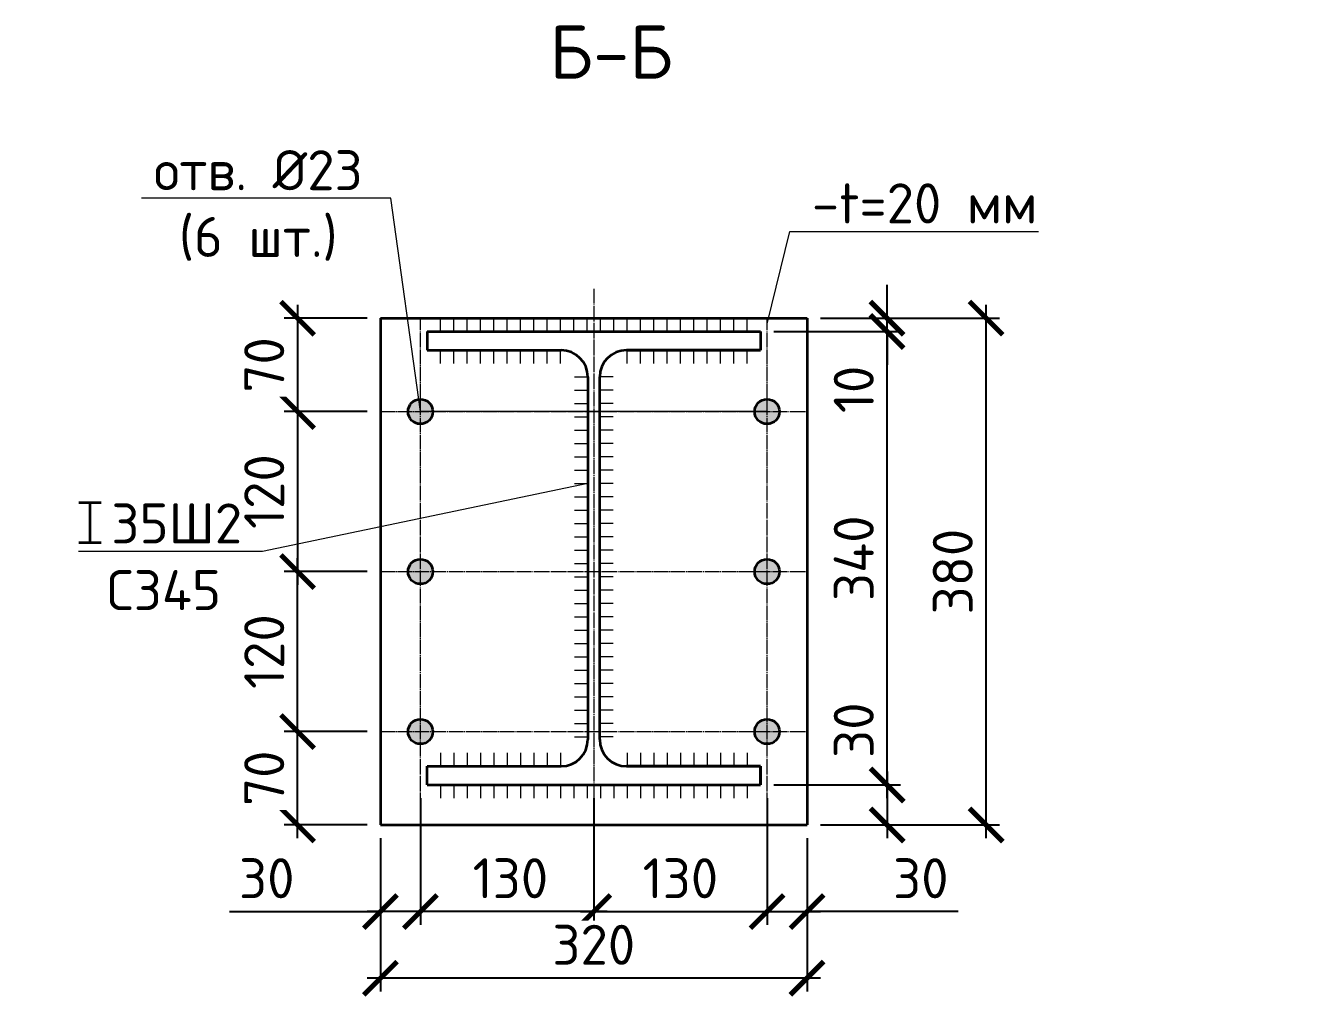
# Model space of a CAD drawing. Header units: millimetres. Extents: x -25910 to 49740, y -35080 to 0.
# Drawn here: x 29695 to 30650, y -19408 to -18680 of the extents above; entities that cross this region are included whole.
import ezdxf
from ezdxf import colors
from ezdxf.entities.mleader import LeaderData, LeaderLine
from ezdxf.math import Vec2, Vec3

# ---------------------------------------------------------------- set-up
doc = ezdxf.new("R2010")
doc.units = ezdxf.units.MM
doc.linetypes.add('JIS_08_11', pattern=[12.8, 11, -0.6, 0.6, -0.6])
for name, color, linetype, lineweight in [('НАДПИСИ', 11, 'Continuous', 13), ('ОСЕВАЯ', 50, 'JIS_08_11', 13), ('ОСНОВНАЯ', 213, 'Continuous', 35)]:
    doc.layers.add(name, color=color, linetype=linetype, lineweight=lineweight)
doc.styles.add('_ОСК', font='isocpeur.ttf', dxfattribs={"height": 3})
doc.styles.add('ОСК', font='isocpeur.ttf')
doc.dimstyles.new('_ОСК', dxfattribs={"dimscale": 25, "dimtxt": 3, "dimasz": 2.5, "dimexe": 1, "dimexo": 1, "dimgap": 1, "dimtad": 3, "dimdec": 0, "dimzin": 1, "dimdsep": 46, "dimtxsty": '_ОСК', "dimblk": 'ARCHTICK', "dimcen": 2, "dimdle": 1, "dimclrt": 256, "dimadec": 0, "dimazin": 0, "dimtfac": 1, "dimtdec": 0, "dimtmove": 1, "dimatfit": 3, "dimfxl": 1, "dimtvp": 2.25, "dimtfill": 1, "dimtolj": 1, "dimtzin": 1, "dimarcsym": 0})

# ---------------------------------------------------------------- blocks, each defined once
blk = doc.blocks.new('_None')
blk = doc.blocks.new('A$C6A7E4B16')
at = {"layer": 'ОСНОВНАЯ'}
for p, q in [((0, 30), (16.73, 30)), ((8.36, 30), (8.36, 0)), ((0, 0), (16.73, 0))]:
    blk.add_line(p, q, dxfattribs=at)
blk = doc.blocks.new('_ArchTick')
at = {"color": 0, "linetype": 'ByBlock', "const_width": 0.15}
blk.add_lwpolyline([(-0.5, -0.5), (0.5, 0.5)], dxfattribs=at)
blk = doc.blocks.new('*D419')
at = {"layer": 'Defpoints', "color": 0, "transparency": 16777216}
for p in [(30121.69, -19249.76), (29991.69, -19279.76), (29991.69, -19344.76)]:
    blk.add_point(p, dxfattribs=at)
at = {"layer": 'НАДПИСИ', "color": 0, "lineweight": -2, "transparency": 16777216}
for p, q in [((30121.69, -19259.76), (30121.69, -19354.76)), ((29991.69, -19289.76), (29991.69, -19354.76)), ((30131.69, -19344.76), (29981.69, -19344.76))]:
    blk.add_line(p, q, dxfattribs=at)
at = {"layer": 'НАДПИСИ', "color": 0, "lineweight": -2, "transparency": 16777216, "xscale": 25, "yscale": 25, "zscale": 25, "rotation": 180}
blk.add_blockref('_ArchTick', (29991.69, -19344.76), dxfattribs=at)
at = {"layer": 'НАДПИСИ', "color": 0, "lineweight": -2, "transparency": 16777216, "xscale": 25, "yscale": 25, "zscale": 25}
blk.add_blockref('_ArchTick', (30121.69, -19344.76), dxfattribs=at)
at = {"layer": 'НАДПИСИ', "transparency": 16777216, "insert": (30059.19, -19319.76), "char_height": 30, "attachment_point": 5, "style": '_ОСК', "bg_fill": 3, "box_fill_scale": 1.1, "bg_fill_color": 256, "bg_fill_true_color": 13158600, "bg_fill_transparency": 0}
blk.add_mtext('\\A1;130', dxfattribs=at)
blk = doc.blocks.new('*D420')
at = {"layer": 'Defpoints', "color": 0, "transparency": 16777216}
for p in [(30121.69, -19249.76), (30251.69, -19279.76), (30251.69, -19344.76)]:
    blk.add_point(p, dxfattribs=at)
at = {"layer": 'НАДПИСИ', "color": 0, "lineweight": -2, "transparency": 16777216}
for p, q in [((30121.69, -19259.76), (30121.69, -19354.76)), ((30251.69, -19289.76), (30251.69, -19354.76)), ((30111.69, -19344.76), (30261.69, -19344.76))]:
    blk.add_line(p, q, dxfattribs=at)
at = {"layer": 'НАДПИСИ', "color": 0, "lineweight": -2, "transparency": 16777216, "xscale": 25, "yscale": 25, "zscale": 25, "rotation": 180}
blk.add_blockref('_ArchTick', (30121.69, -19344.76), dxfattribs=at)
at = {"layer": 'НАДПИСИ', "color": 0, "lineweight": -2, "transparency": 16777216, "xscale": 25, "yscale": 25, "zscale": 25}
blk.add_blockref('_ArchTick', (30251.69, -19344.76), dxfattribs=at)
at = {"layer": 'НАДПИСИ', "transparency": 16777216, "insert": (30186.69, -19319.76), "char_height": 30, "attachment_point": 5, "style": '_ОСК', "bg_fill": 3, "box_fill_scale": 1.1, "bg_fill_color": 256, "bg_fill_true_color": 13158600, "bg_fill_transparency": 0}
blk.add_mtext('\\A1;130', dxfattribs=at)
blk = doc.blocks.new('*D395')
at = {"layer": 'Defpoints', "color": 0, "transparency": 16777216}
for p in [(30246.69, -19249.76), (30281.69, -19279.76), (30341.69, -19279.76)]:
    blk.add_point(p, dxfattribs=at)
at = {"layer": 'НАДПИСИ', "color": 0, "lineweight": -2, "transparency": 16777216}
for p, q in [((30341.69, -19239.76), (30341.69, -19289.76)), ((30256.69, -19249.76), (30351.69, -19249.76)), ((30291.69, -19279.76), (30351.69, -19279.76))]:
    blk.add_line(p, q, dxfattribs=at)
at = {"layer": 'НАДПИСИ', "color": 0, "lineweight": -2, "transparency": 16777216, "xscale": 25, "yscale": 25, "zscale": 25, "rotation": 270}
blk.add_blockref('_ArchTick', (30341.69, -19279.76), dxfattribs=at)
at = {"layer": 'НАДПИСИ', "transparency": 16777216, "insert": (30316.69, -19208.7), "char_height": 30, "attachment_point": 5, "rotation": 90, "style": '_ОСК', "bg_fill": 3, "box_fill_scale": 1.1, "bg_fill_color": 256, "bg_fill_true_color": 13158600, "bg_fill_transparency": 0}
blk.add_mtext('\\A1;30', dxfattribs=at)
at = {"layer": 'НАДПИСИ', "color": 0, "lineweight": -2, "transparency": 16777216, "xscale": 25, "yscale": 25, "zscale": 25, "rotation": 90}
blk.add_blockref('_ArchTick', (30341.69, -19249.76), dxfattribs=at)
blk = doc.blocks.new('*D396')
at = {"layer": 'Defpoints', "color": 0, "transparency": 16777216}
for p in [(30246.69, -18909.76), (30341.69, -18909.76), (30246.69, -19249.76)]:
    blk.add_point(p, dxfattribs=at)
at = {"layer": 'НАДПИСИ', "color": 0, "lineweight": -2, "transparency": 16777216}
for p, q in [((30341.69, -19259.76), (30341.69, -18899.76)), ((30256.69, -18909.76), (30351.69, -18909.76)), ((30256.69, -19249.76), (30351.69, -19249.76))]:
    blk.add_line(p, q, dxfattribs=at)
at = {"layer": 'НАДПИСИ', "color": 0, "lineweight": -2, "transparency": 16777216, "xscale": 25, "yscale": 25, "zscale": 25}
for p, rotation in [((30341.69, -18909.76), 90), ((30341.69, -19249.76), 270)]:
    blk.add_blockref('_ArchTick', p, dxfattribs=dict(at, rotation=rotation))
at = {"layer": 'НАДПИСИ', "transparency": 16777216, "insert": (30316.69, -19079.76), "char_height": 30, "attachment_point": 5, "rotation": 90, "style": '_ОСК', "bg_fill": 3, "box_fill_scale": 1.1, "bg_fill_color": 256, "bg_fill_true_color": 13158600, "bg_fill_transparency": 0}
blk.add_mtext('\\A1;340', dxfattribs=at)
blk = doc.blocks.new('*D397')
at = {"layer": 'Defpoints', "color": 0, "transparency": 16777216}
for p in [(30281.69, -18899.76), (30341.69, -18899.76), (30246.69, -18909.76)]:
    blk.add_point(p, dxfattribs=at)
at = {"layer": 'НАДПИСИ', "color": 0, "lineweight": -2, "transparency": 16777216}
for p, q in [((30341.69, -18899.76), (30341.69, -18874.76)), ((30291.69, -18899.76), (30351.69, -18899.76)), ((30341.69, -18909.76), (30341.69, -18899.76)), ((30256.69, -18909.76), (30351.69, -18909.76)), ((30341.69, -18909.76), (30341.69, -18934.76))]:
    blk.add_line(p, q, dxfattribs=at)
at = {"layer": 'НАДПИСИ', "color": 0, "lineweight": -2, "transparency": 16777216, "xscale": 25, "yscale": 25, "zscale": 25}
for p, rotation in [((30341.69, -18899.76), 270), ((30341.69, -18909.76), 90)]:
    blk.add_blockref('_ArchTick', p, dxfattribs=dict(at, rotation=rotation))
at = {"layer": 'НАДПИСИ', "transparency": 16777216, "insert": (30316.69, -18953.11), "char_height": 30, "attachment_point": 5, "rotation": 90, "style": '_ОСК', "bg_fill": 3, "box_fill_scale": 1.1, "bg_fill_color": 256, "bg_fill_true_color": 13158600, "bg_fill_transparency": 0}
blk.add_mtext('\\A1;10', dxfattribs=at)
blk = doc.blocks.new('*D398')
at = {"layer": 'Defpoints', "color": 0, "transparency": 16777216}
for p in [(29991.69, -19249.76), (29961.69, -19279.76), (29961.69, -19344.76)]:
    blk.add_point(p, dxfattribs=at)
at = {"layer": 'НАДПИСИ', "color": 0, "lineweight": -2, "transparency": 16777216}
for p, q in [((29991.69, -19259.76), (29991.69, -19354.76)), ((29961.69, -19289.76), (29961.69, -19354.76)), ((29848.41, -19344.76), (29961.69, -19344.76)), ((30001.69, -19344.76), (29951.69, -19344.76))]:
    blk.add_line(p, q, dxfattribs=at)
at = {"layer": 'НАДПИСИ', "color": 0, "lineweight": -2, "transparency": 16777216, "xscale": 25, "yscale": 25, "zscale": 25, "rotation": 180}
blk.add_blockref('_ArchTick', (29961.69, -19344.76), dxfattribs=at)
at = {"layer": 'НАДПИСИ', "color": 0, "lineweight": -2, "transparency": 16777216, "xscale": 25, "yscale": 25, "zscale": 25}
blk.add_blockref('_ArchTick', (29991.69, -19344.76), dxfattribs=at)
at = {"layer": 'НАДПИСИ', "transparency": 16777216, "insert": (29876.41, -19319.76), "char_height": 30, "attachment_point": 5, "style": '_ОСК', "bg_fill": 3, "box_fill_scale": 1.1, "bg_fill_color": 256, "bg_fill_true_color": 13158600, "bg_fill_transparency": 0}
blk.add_mtext('\\A1;30', dxfattribs=at)
blk = doc.blocks.new('*D399')
at = {"layer": 'Defpoints', "color": 0, "transparency": 16777216}
for p in [(30251.69, -19249.76), (30281.69, -19279.76), (30281.69, -19344.76)]:
    blk.add_point(p, dxfattribs=at)
at = {"layer": 'НАДПИСИ', "color": 0, "lineweight": -2, "transparency": 16777216}
for p, q in [((30251.69, -19259.76), (30251.69, -19354.76)), ((30281.69, -19289.76), (30281.69, -19354.76)), ((30241.69, -19344.76), (30291.69, -19344.76)), ((30394.98, -19344.76), (30281.69, -19344.76))]:
    blk.add_line(p, q, dxfattribs=at)
at = {"layer": 'НАДПИСИ', "color": 0, "lineweight": -2, "transparency": 16777216, "xscale": 25, "yscale": 25, "zscale": 25, "rotation": 180}
blk.add_blockref('_ArchTick', (30251.69, -19344.76), dxfattribs=at)
at = {"layer": 'НАДПИСИ', "color": 0, "lineweight": -2, "transparency": 16777216, "xscale": 25, "yscale": 25, "zscale": 25}
blk.add_blockref('_ArchTick', (30281.69, -19344.76), dxfattribs=at)
at = {"layer": 'НАДПИСИ', "transparency": 16777216, "insert": (30366.98, -19319.76), "char_height": 30, "attachment_point": 5, "style": '_ОСК', "bg_fill": 3, "box_fill_scale": 1.1, "bg_fill_color": 256, "bg_fill_true_color": 13158600, "bg_fill_transparency": 0}
blk.add_mtext('\\A1;30', dxfattribs=at)
blk = doc.blocks.new('*D400')
at = {"layer": 'Defpoints', "color": 0, "transparency": 16777216}
for p in [(29961.69, -19279.76), (30281.69, -19279.76), (29961.69, -19394.64)]:
    blk.add_point(p, dxfattribs=at)
at = {"layer": 'НАДПИСИ', "color": 0, "lineweight": -2, "transparency": 16777216}
for p, q in [((29961.69, -19289.76), (29961.69, -19404.64)), ((30281.69, -19289.76), (30281.69, -19404.64)), ((30291.69, -19394.64), (29951.69, -19394.64))]:
    blk.add_line(p, q, dxfattribs=at)
at = {"layer": 'НАДПИСИ', "color": 0, "lineweight": -2, "transparency": 16777216, "xscale": 25, "yscale": 25, "zscale": 25, "rotation": 180}
blk.add_blockref('_ArchTick', (29961.69, -19394.64), dxfattribs=at)
at = {"layer": 'НАДПИСИ', "color": 0, "lineweight": -2, "transparency": 16777216, "xscale": 25, "yscale": 25, "zscale": 25}
blk.add_blockref('_ArchTick', (30281.69, -19394.64), dxfattribs=at)
at = {"layer": 'НАДПИСИ', "transparency": 16777216, "insert": (30121.69, -19369.64), "char_height": 30, "attachment_point": 5, "style": '_ОСК', "bg_fill": 3, "box_fill_scale": 1.1, "bg_fill_color": 256, "bg_fill_true_color": 13158600, "bg_fill_transparency": 0}
blk.add_mtext('\\A1;320', dxfattribs=at)
blk = doc.blocks.new('*D344')
at = {"layer": 'Defpoints', "color": 0, "transparency": 16777216}
for p in [(30281.69, -18899.76), (30415.96, -18899.76), (30281.69, -19279.76)]:
    blk.add_point(p, dxfattribs=at)
at = {"layer": 'НАДПИСИ', "color": 0, "lineweight": -2, "transparency": 16777216}
for p, q in [((30415.96, -19289.76), (30415.96, -18889.76)), ((30291.69, -18899.76), (30425.96, -18899.76)), ((30291.69, -19279.76), (30425.96, -19279.76))]:
    blk.add_line(p, q, dxfattribs=at)
at = {"layer": 'НАДПИСИ', "color": 0, "lineweight": -2, "transparency": 16777216, "xscale": 25, "yscale": 25, "zscale": 25}
for p, rotation in [((30415.96, -18899.76), 90), ((30415.96, -19279.76), 270)]:
    blk.add_blockref('_ArchTick', p, dxfattribs=dict(at, rotation=rotation))
at = {"layer": 'НАДПИСИ', "transparency": 16777216, "insert": (30390.96, -19089.76), "char_height": 30, "attachment_point": 5, "rotation": 90, "style": '_ОСК', "bg_fill": 3, "box_fill_scale": 1.1, "bg_fill_color": 256, "bg_fill_true_color": 13158600, "bg_fill_transparency": 0}
blk.add_mtext('\\A1;380', dxfattribs=at)
blk = doc.blocks.new('*D345')
at = {"layer": 'Defpoints', "color": 0, "transparency": 16777216}
for p in [(29899.52, -19089.76), (29961.69, -19089.76), (29961.69, -19209.76)]:
    blk.add_point(p, dxfattribs=at)
at = {"layer": 'НАДПИСИ', "color": 0, "lineweight": -2, "transparency": 16777216}
for p, q in [((29899.52, -19219.76), (29899.52, -19079.76)), ((29951.69, -19089.76), (29889.52, -19089.76)), ((29951.69, -19209.76), (29889.52, -19209.76))]:
    blk.add_line(p, q, dxfattribs=at)
at = {"layer": 'НАДПИСИ', "color": 0, "lineweight": -2, "transparency": 16777216, "xscale": 25, "yscale": 25, "zscale": 25}
for p, rotation in [((29899.52, -19089.76), 90), ((29899.52, -19209.76), 270)]:
    blk.add_blockref('_ArchTick', p, dxfattribs=dict(at, rotation=rotation))
at = {"layer": 'НАДПИСИ', "transparency": 16777216, "insert": (29874.52, -19149.76), "char_height": 30, "attachment_point": 5, "rotation": 90, "style": '_ОСК', "bg_fill": 3, "box_fill_scale": 1.1, "bg_fill_color": 256, "bg_fill_true_color": 13158600, "bg_fill_transparency": 0}
blk.add_mtext('\\A1;120', dxfattribs=at)
blk = doc.blocks.new('*D346')
at = {"layer": 'Defpoints', "color": 0, "transparency": 16777216}
for p in [(29899.52, -19209.76), (29961.69, -19209.76), (29961.69, -19279.76)]:
    blk.add_point(p, dxfattribs=at)
at = {"layer": 'НАДПИСИ', "color": 0, "lineweight": -2, "transparency": 16777216}
for p, q in [((29899.52, -19289.76), (29899.52, -19199.76)), ((29951.69, -19209.76), (29889.52, -19209.76)), ((29951.69, -19279.76), (29889.52, -19279.76))]:
    blk.add_line(p, q, dxfattribs=at)
at = {"layer": 'НАДПИСИ', "color": 0, "lineweight": -2, "transparency": 16777216, "xscale": 25, "yscale": 25, "zscale": 25}
for p, rotation in [((29899.52, -19209.76), 90), ((29899.52, -19279.76), 270)]:
    blk.add_blockref('_ArchTick', p, dxfattribs=dict(at, rotation=rotation))
at = {"layer": 'НАДПИСИ', "transparency": 16777216, "insert": (29874.52, -19244.76), "char_height": 30, "attachment_point": 5, "rotation": 90, "style": '_ОСК', "bg_fill": 3, "box_fill_scale": 1.1, "bg_fill_color": 256, "bg_fill_true_color": 13158600, "bg_fill_transparency": 0}
blk.add_mtext('\\A1;70', dxfattribs=at)
blk = doc.blocks.new('*D318')
at = {"layer": 'Defpoints', "color": 0, "transparency": 16777216}
for p in [(29961.69, -18969.76), (29899.52, -19089.76), (29961.69, -19089.76)]:
    blk.add_point(p, dxfattribs=at)
at = {"layer": 'НАДПИСИ', "color": 0, "lineweight": -2, "transparency": 16777216}
for p, q in [((29899.52, -18959.76), (29899.52, -19099.76)), ((29951.69, -18969.76), (29889.52, -18969.76)), ((29951.69, -19089.76), (29889.52, -19089.76))]:
    blk.add_line(p, q, dxfattribs=at)
at = {"layer": 'НАДПИСИ', "color": 0, "lineweight": -2, "transparency": 16777216, "xscale": 25, "yscale": 25, "zscale": 25}
for p, rotation in [((29899.52, -18969.76), 90), ((29899.52, -19089.76), 270)]:
    blk.add_blockref('_ArchTick', p, dxfattribs=dict(at, rotation=rotation))
at = {"layer": 'НАДПИСИ', "transparency": 16777216, "insert": (29874.52, -19029.76), "char_height": 30, "attachment_point": 5, "rotation": 90, "style": '_ОСК', "bg_fill": 3, "box_fill_scale": 1.1, "bg_fill_color": 256, "bg_fill_true_color": 13158600, "bg_fill_transparency": 0}
blk.add_mtext('\\A1;120', dxfattribs=at)
blk = doc.blocks.new('*D319')
at = {"layer": 'Defpoints', "color": 0, "transparency": 16777216}
for p in [(29961.69, -18899.76), (29899.52, -18969.76), (29961.69, -18969.76)]:
    blk.add_point(p, dxfattribs=at)
at = {"layer": 'НАДПИСИ', "color": 0, "lineweight": -2, "transparency": 16777216}
for p, q in [((29899.52, -18889.76), (29899.52, -18979.76)), ((29951.69, -18899.76), (29889.52, -18899.76)), ((29951.69, -18969.76), (29889.52, -18969.76))]:
    blk.add_line(p, q, dxfattribs=at)
at = {"layer": 'НАДПИСИ', "color": 0, "lineweight": -2, "transparency": 16777216, "xscale": 25, "yscale": 25, "zscale": 25}
for p, rotation in [((29899.52, -18899.76), 90), ((29899.52, -18969.76), 270)]:
    blk.add_blockref('_ArchTick', p, dxfattribs=dict(at, rotation=rotation))
at = {"layer": 'НАДПИСИ', "transparency": 16777216, "insert": (29874.52, -18934.76), "char_height": 30, "attachment_point": 5, "rotation": 90, "style": '_ОСК', "bg_fill": 3, "box_fill_scale": 1.1, "bg_fill_color": 256, "bg_fill_true_color": 13158600, "bg_fill_transparency": 0}
blk.add_mtext('\\A1;70', dxfattribs=at)

msp = doc.modelspace()

# ---------------------------------------------------------------- hatches: boundary and pattern name
at = {"layer": 'ОСНОВНАЯ'}
h = msp.add_hatch(color=256, dxfattribs=at)
h.dxf.hatch_style = 1
h.paths.add_polyline_path([(29991.69, -18960.46), (29991.69, -18969.76), (30001, -18969.76, 0.414214)])
h.paths.add_polyline_path([(29991.69, -18960.46, 0.414214), (29982.39, -18969.76), (29991.69, -18969.76)])
h.paths.add_polyline_path([(29991.69, -18969.76), (29982.39, -18969.76, 0.414214), (29991.69, -18979.07)])
h.paths.add_polyline_path([(30001, -18969.76), (29991.69, -18969.76), (29991.69, -18979.07, 0.414214)])
h = msp.add_hatch(color=256, dxfattribs=at)
h.dxf.hatch_style = 1
h.paths.add_polyline_path([(29991.69, -18960.46), (29991.69, -18969.76), (30001, -18969.76, 0.414214)])
h.paths.add_polyline_path([(29991.69, -18960.46, 0.414214), (29982.39, -18969.76), (29991.69, -18969.76)])
h.paths.add_polyline_path([(29991.69, -18969.76), (29982.39, -18969.76, 0.414214), (29991.69, -18979.07)])
h.paths.add_polyline_path([(30001, -18969.76), (29991.69, -18969.76), (29991.69, -18979.07, 0.414214)])
h = msp.add_hatch(color=256, dxfattribs=at)
h.dxf.hatch_style = 1
h.paths.add_polyline_path([(29991.69, -19080.46), (29991.69, -19089.76), (30001, -19089.76, 0.414214)])
h.paths.add_polyline_path([(29991.69, -19080.46, 0.414214), (29982.39, -19089.76), (29991.69, -19089.76)])
h.paths.add_polyline_path([(29991.69, -19089.76), (29982.39, -19089.76, 0.414214), (29991.69, -19099.07)])
h.paths.add_polyline_path([(30001, -19089.76), (29991.69, -19089.76), (29991.69, -19099.07, 0.414214)])
h = msp.add_hatch(color=256, dxfattribs=at)
h.dxf.hatch_style = 1
h.paths.add_polyline_path([(29991.69, -19080.46), (29991.69, -19089.76), (30001, -19089.76, 0.414214)])
h.paths.add_polyline_path([(29991.69, -19080.46, 0.414214), (29982.39, -19089.76), (29991.69, -19089.76)])
h.paths.add_polyline_path([(29991.69, -19089.76), (29982.39, -19089.76, 0.414214), (29991.69, -19099.07)])
h.paths.add_polyline_path([(30001, -19089.76), (29991.69, -19089.76), (29991.69, -19099.07, 0.414214)])
h = msp.add_hatch(color=256, dxfattribs=at)
h.dxf.hatch_style = 1
h.paths.add_polyline_path([(29991.69, -19200.46), (29991.69, -19209.76), (30001, -19209.76, 0.414214)])
h.paths.add_polyline_path([(29991.69, -19200.46, 0.414214), (29982.39, -19209.76), (29991.69, -19209.76)])
h.paths.add_polyline_path([(29991.69, -19209.76), (29982.39, -19209.76, 0.414214), (29991.69, -19219.07)])
h.paths.add_polyline_path([(30001, -19209.76), (29991.69, -19209.76), (29991.69, -19219.07, 0.414214)])
h = msp.add_hatch(color=256, dxfattribs=at)
h.dxf.hatch_style = 1
h.paths.add_polyline_path([(29991.69, -19200.46), (29991.69, -19209.76), (30001, -19209.76, 0.414214)])
h.paths.add_polyline_path([(29991.69, -19200.46, 0.414214), (29982.39, -19209.76), (29991.69, -19209.76)])
h.paths.add_polyline_path([(29991.69, -19209.76), (29982.39, -19209.76, 0.414214), (29991.69, -19219.07)])
h.paths.add_polyline_path([(30001, -19209.76), (29991.69, -19209.76), (29991.69, -19219.07, 0.414214)])

# ---------------------------------------------------------------- linework, layer by layer
at = {"layer": 'НАДПИСИ'}
for p, q in [((30006.69, -18909.76), (30006.69, -18899.76)), ((30016.69, -18909.76), (30016.69, -18899.76)), ((30026.69, -18909.76), (30026.69, -18899.76)), ((30036.69, -18909.76), (30036.69, -18899.76)), ((30046.69, -18909.76), (30046.69, -18899.76)), ((30056.69, -18909.76), (30056.69, -18899.76)), ((30066.69, -18909.76), (30066.69, -18899.76)), ((30076.69, -18909.76), (30076.69, -18899.76)), ((30086.69, -18909.76), (30086.69, -18899.76)), ((30096.69, -18909.76), (30096.69, -18899.76)), ((30106.69, -18909.76), (30106.69, -18899.76)), ((30116.69, -18909.76), (30116.69, -18899.76)), ((30126.69, -18909.76), (30126.69, -18899.76)), ((30136.69, -18909.76), (30136.69, -18899.76)), ((30146.69, -18909.76), (30146.69, -18899.76)), ((30156.69, -18909.76), (30156.69, -18899.76)), ((30166.69, -18909.76), (30166.69, -18899.76)), ((30176.69, -18909.76), (30176.69, -18899.76)), ((30186.69, -18909.76), (30186.69, -18899.76)), ((30196.69, -18909.76), (30196.69, -18899.76)), ((30206.69, -18909.76), (30206.69, -18899.76)), ((30216.69, -18909.76), (30216.69, -18899.76)), ((30226.69, -18909.76), (30226.69, -18899.76)), ((30236.69, -18909.76), (30236.69, -18899.76)), ((30006.69, -18933.76), (30006.69, -18923.76)), ((30016.69, -18933.76), (30016.69, -18923.76)), ((30026.69, -18933.76), (30026.69, -18923.76)), ((30036.69, -18933.76), (30036.69, -18923.76)), ((30046.69, -18933.76), (30046.69, -18923.76)), ((30056.69, -18933.76), (30056.69, -18923.76)), ((30066.69, -18933.76), (30066.69, -18923.76)), ((30076.69, -18933.76), (30076.69, -18923.76)), ((30086.69, -18933.76), (30086.69, -18923.76)), ((30096.69, -18933.76), (30096.69, -18923.76)), ((30146.69, -18933.76), (30146.69, -18923.76)), ((30156.69, -18933.76), (30156.69, -18923.76)), ((30166.69, -18933.76), (30166.69, -18923.76)), ((30176.69, -18933.76), (30176.69, -18923.76)), ((30186.69, -18933.76), (30186.69, -18923.76)), ((30196.69, -18933.76), (30196.69, -18923.76)), ((30206.69, -18933.76), (30206.69, -18923.76)), ((30216.69, -18933.76), (30216.69, -18923.76)), ((30226.69, -18933.76), (30226.69, -18923.76)), ((30236.69, -18933.76), (30236.69, -18923.76)), ((30107.19, -18943.76), (30117.19, -18943.76)), ((30136.19, -18943.76), (30126.19, -18943.76)), ((30107.19, -18953.76), (30117.19, -18953.76)), ((30136.19, -18953.76), (30126.19, -18953.76)), ((30107.19, -18963.76), (30117.19, -18963.76)), ((30136.19, -18963.76), (30126.19, -18963.76)), ((30107.19, -18973.76), (30117.19, -18973.76)), ((30136.19, -18973.76), (30126.19, -18973.76)), ((30107.19, -18983.76), (30117.19, -18983.76)), ((30136.19, -18983.76), (30126.19, -18983.76)), ((30107.19, -18993.76), (30117.19, -18993.76)), ((30136.19, -18993.76), (30126.19, -18993.76)), ((30107.19, -19003.76), (30117.19, -19003.76)), ((30136.19, -19003.76), (30126.19, -19003.76)), ((30107.19, -19013.76), (30117.19, -19013.76)), ((30136.19, -19013.76), (30126.19, -19013.76)), ((30107.19, -19023.76), (30117.19, -19023.76)), ((30136.19, -19023.76), (30126.19, -19023.76)), ((30107.19, -19033.76), (30117.19, -19033.76)), ((30136.19, -19033.76), (30126.19, -19033.76)), ((30107.19, -19043.76), (30117.19, -19043.76)), ((30136.19, -19043.76), (30126.19, -19043.76)), ((30107.19, -19053.76), (30117.19, -19053.76)), ((30136.19, -19053.76), (30126.19, -19053.76)), ((30107.19, -19063.76), (30117.19, -19063.76)), ((30136.19, -19063.76), (30126.19, -19063.76)), ((30107.19, -19073.76), (30117.19, -19073.76)), ((30136.19, -19073.76), (30126.19, -19073.76)), ((30107.19, -19083.76), (30117.19, -19083.76)), ((30136.19, -19083.76), (30126.19, -19083.76)), ((30107.19, -19093.76), (30117.19, -19093.76)), ((30136.19, -19093.76), (30126.19, -19093.76)), ((30107.19, -19103.76), (30117.19, -19103.76)), ((30136.19, -19103.76), (30126.19, -19103.76)), ((30107.19, -19113.76), (30117.19, -19113.76)), ((30136.19, -19113.76), (30126.19, -19113.76)), ((30107.19, -19123.76), (30117.19, -19123.76)), ((30136.19, -19123.76), (30126.19, -19123.76)), ((30107.19, -19133.76), (30117.19, -19133.76)), ((30136.19, -19133.76), (30126.19, -19133.76)), ((30107.19, -19143.76), (30117.19, -19143.76)), ((30136.19, -19143.76), (30126.19, -19143.76)), ((30107.19, -19153.76), (30117.19, -19153.76)), ((30136.19, -19153.76), (30126.19, -19153.76)), ((30107.19, -19163.76), (30117.19, -19163.76)), ((30136.19, -19163.76), (30126.19, -19163.76)), ((30107.19, -19173.76), (30117.19, -19173.76)), ((30107.19, -19173.76), (30117.19, -19173.76)), ((30136.19, -19173.76), (30126.19, -19173.76)), ((30136.19, -19173.76), (30126.19, -19173.76)), ((30107.19, -19183.76), (30117.19, -19183.76)), ((30136.19, -19183.76), (30126.19, -19183.76)), ((30107.19, -19193.76), (30117.19, -19193.76)), ((30136.19, -19193.76), (30126.19, -19193.76)), ((30107.19, -19203.76), (30117.19, -19203.76)), ((30136.19, -19203.76), (30126.19, -19203.76)), ((30107.19, -19213.76), (30117.19, -19213.76)), ((30136.19, -19213.76), (30126.19, -19213.76)), ((30006.69, -19225.76), (30006.69, -19235.76)), ((30016.69, -19225.76), (30016.69, -19235.76)), ((30026.69, -19225.76), (30026.69, -19235.76)), ((30036.69, -19225.76), (30036.69, -19235.76)), ((30046.69, -19225.76), (30046.69, -19235.76)), ((30056.69, -19225.76), (30056.69, -19235.76)), ((30066.69, -19225.76), (30066.69, -19235.76)), ((30076.69, -19225.76), (30076.69, -19235.76)), ((30086.69, -19225.76), (30086.69, -19235.76)), ((30096.69, -19225.76), (30096.69, -19235.76)), ((30146.69, -19225.76), (30146.69, -19235.76)), ((30156.69, -19225.76), (30156.69, -19235.76)), ((30166.69, -19225.76), (30166.69, -19235.76)), ((30176.69, -19225.76), (30176.69, -19235.76)), ((30186.69, -19225.76), (30186.69, -19235.76)), ((30196.69, -19225.76), (30196.69, -19235.76)), ((30206.69, -19225.76), (30206.69, -19235.76)), ((30216.69, -19225.76), (30216.69, -19235.76)), ((30226.69, -19225.76), (30226.69, -19235.76)), ((30236.69, -19225.76), (30236.69, -19235.76))]:
    msp.add_line(p, q, dxfattribs=at)
at = {"layer": 'ОСЕВАЯ', "linetype": 'JIS_08_11'}
msp.add_line((30121.69, -18877.83), (30121.69, -19316.92), dxfattribs=at)
at = {"layer": 'ОСНОВНАЯ'}
for p, q in [((29961.69, -18899.76), (29961.69, -19279.76)), ((29961.69, -18899.76), (30281.69, -18899.76)), ((30281.69, -18899.76), (30281.69, -19279.76)), ((29996.69, -18909.76), (30246.69, -18909.76)), ((29996.69, -18909.76), (29996.69, -18923.76)), ((30036.69, -18909.76), (30206.69, -18909.76)), ((30246.69, -18909.76), (30246.69, -18923.76)), ((29996.69, -18923.76), (30097.19, -18923.76)), ((30146.19, -18923.76), (30246.69, -18923.76)), ((30246.69, -18923.76), (30146.19, -18923.76)), ((30117.19, -18943.76), (30117.19, -19215.76)), ((30126.19, -19215.76), (30126.19, -18943.76)), ((29996.69, -19249.76), (29996.69, -19235.76)), ((29996.69, -19235.76), (30097.19, -19235.76)), ((29996.69, -19235.76), (30097.19, -19235.76)), ((30146.19, -19235.76), (30246.69, -19235.76)), ((30246.69, -19235.76), (30146.19, -19235.76)), ((30146.19, -19235.76), (30246.69, -19235.76)), ((30246.69, -19235.76), (30146.19, -19235.76)), ((30246.69, -19235.76), (30246.69, -19249.76)), ((29996.69, -19249.76), (30246.69, -19249.76)), ((30041.69, -19249.76), (30201.69, -19249.76))]:
    msp.add_line(p, q, dxfattribs=at)
for centre in [(29991.69, -18969.76), (29991.69, -18969.76), (29991.69, -19089.76), (29991.69, -19089.76), (29991.69, -19209.76), (29991.69, -19209.76)]:
    msp.add_circle(centre, 9.31, dxfattribs=at)
for centre, start, end in [((30097.19, -18943.76), 0, 90), ((30146.19, -18943.76), 90, 180), ((30097.19, -19215.76), 270, 0), ((30097.19, -19215.76), 270, 0), ((30146.19, -19215.76), 180, 270), ((30146.19, -19215.76), 180, 270)]:
    msp.add_arc(centre, 20, start, end, dxfattribs=at)

# ---------------------------------------------------------------- block references
msp.add_blockref('A$C6A7E4B16', (29735.38, -19068.04))

# ---------------------------------------------------------------- texts
at = {"layer": 'НАДПИСИ', "insert": (30088.37, -18680.07), "char_height": 40, "width": 41.2245, "attachment_point": 1, "style": 'ОСК'}
msp.add_mtext('Б-Б', dxfattribs=at)

# ---------------------------------------------------------------- leaders
at = {"layer": 'НАДПИСИ'}
ml = msp.add_multileader_mtext('Standard', dxfattribs=at)
ml.set_content('-t=20 мм', color=256, style='ОСК')
ml.set_leader_properties(color=256, linetype='ByLayer', lineweight=-1)
ml.set_arrow_properties(name='NONE')
ml.build(insert=Vec2(0, 0))
ml.multileader.update_dxf_attribs({"has_dogleg": 0, "text_left_attachment_type": 6, "text_right_attachment_type": 6, "dogleg_length": 0, "arrow_head_size": 15, "scale": 10})
ctx = ml.context
ctx.base_point, ctx.scale, ctx.char_height, ctx.arrow_head_size, ctx.landing_gap_size, ctx.plane_origin = Vec3(30268.87, -18834.62), 10, 30, 15, 20, Vec3(30167.27, -19821)
ctx.left_attachment, ctx.right_attachment, ctx.text_align_type = 6, 6, 1
notes = []
notes.append((ctx, [(1, (1, 1, 0), (30268.87, -18834.62), (1, 0), 0, [(3, [(30251.67, -18904.03)], 0, [])])]))
ctx.mtext.insert, ctx.mtext.alignment, ctx.mtext.flow_direction = Vec3(30369.87, -18798.62), 2, 5
ml = msp.add_multileader_mtext('Standard', dxfattribs=at)
ml.set_content(' 35Ш2\\PС345', color=256, style='ОСК')
ml.set_leader_properties(color=256, linetype='ByLayer', lineweight=-1)
ml.set_arrow_properties(name='NONE')
ml.build(insert=Vec2(0, 0))
ml.multileader.update_dxf_attribs({"has_dogleg": 0, "text_left_attachment_type": 6, "text_right_attachment_type": 6, "dogleg_length": 0, "arrow_head_size": 15, "scale": 10})
ctx = ml.context
ctx.base_point, ctx.scale, ctx.char_height, ctx.arrow_head_size, ctx.landing_gap_size, ctx.plane_origin = Vec3(29725.35, -19074.66), 10, 30, 15, 20, Vec3(29733.73, -20016.92)
ctx.left_attachment, ctx.right_attachment, ctx.text_align_type = 6, 6, 1
notes.append((ctx, [(0, (1, 1, 0), (29873.35, -19074.66), (-1, 0), 0, [(3, [(30117.19, -19023.76)], 0, [])])]))
ctx.mtext.insert, ctx.mtext.alignment, ctx.mtext.flow_direction = Vec3(29799.35, -19038.66), 2, 5
for ctx, leaders in notes:
    for number, flags, end, landing, length, lines in leaders:
        leader = LeaderData()
        leader.index, (leader.has_last_leader_line, leader.has_dogleg_vector, leader.attachment_direction) = number, flags
        leader.last_leader_point, leader.dogleg_vector, leader.dogleg_length = Vec3(end), Vec3(landing), length
        for number, points, colour, breaks in lines:
            line = LeaderLine()
            line.index, line.vertices, line.color, line.breaks = number, Vec3.list(points), colors.encode_raw_color(colour), breaks
            leader.lines.append(line)
        ctx.leaders.append(leader)

# ---------------------------------------------------------------- next in the draw order: dimensions: what is measured, and where the dimension line sits
dim = msp.add_linear_dim(base=(29991.69, -19344.76), p1=(30121.69, -19249.76), p2=(29991.69, -19279.76), angle=180, dimstyle='_ОСК', dxfattribs=at)
dim.commit()
dim.dimension.update_dxf_attribs({"geometry": '*D419', "text_midpoint": (30059.19, -19344.76), "dimtype": 160})

# ---------------------------------------------------------------- next in the draw order: linework, layer by layer
for p, q in [((30006.69, -19249.76), (30006.69, -19259.76)), ((30016.69, -19249.76), (30016.69, -19259.76)), ((30026.69, -19249.76), (30026.69, -19259.76)), ((30036.69, -19249.76), (30036.69, -19259.76)), ((30046.69, -19249.76), (30046.69, -19259.76)), ((30056.69, -19249.76), (30056.69, -19259.76)), ((30066.69, -19249.76), (30066.69, -19259.76)), ((30076.69, -19249.76), (30076.69, -19259.76)), ((30086.69, -19249.76), (30086.69, -19259.76)), ((30096.69, -19249.76), (30096.69, -19259.76))]:
    msp.add_line(p, q, dxfattribs=at)
at = {"layer": 'ОСЕВАЯ', "linetype": 'JIS_08_11'}
msp.add_line((29991.69, -19279.76), (29991.69, -18899.76), dxfattribs=at)
at = {"layer": 'ОСНОВНАЯ'}
msp.add_line((29996.69, -19249.76), (29996.69, -19235.76), dxfattribs=at)

# ---------------------------------------------------------------- next in the draw order: dimensions: what is measured, and where the dimension line sits
at = {"layer": 'НАДПИСИ'}
dim = msp.add_linear_dim(base=(30251.69, -19344.76), p1=(30121.69, -19249.76), p2=(30251.69, -19279.76), dimstyle='_ОСК', dxfattribs=at)
dim.commit()
dim.dimension.update_dxf_attribs({"geometry": '*D420', "text_midpoint": (30186.69, -19319.76)})

# ---------------------------------------------------------------- next in the draw order: linework, layer by layer
for p, q in [((30106.69, -19249.76), (30106.69, -19259.76)), ((30116.69, -19249.76), (30116.69, -19259.76)), ((30126.69, -19249.76), (30126.69, -19259.76)), ((30136.69, -19249.76), (30136.69, -19259.76)), ((30146.69, -19249.76), (30146.69, -19259.76)), ((30156.69, -19249.76), (30156.69, -19259.76)), ((30166.69, -19249.76), (30166.69, -19259.76)), ((30176.69, -19249.76), (30176.69, -19259.76)), ((30186.69, -19249.76), (30186.69, -19259.76)), ((30196.69, -19249.76), (30196.69, -19259.76)), ((30206.69, -19249.76), (30206.69, -19259.76)), ((30216.69, -19249.76), (30216.69, -19259.76)), ((30226.69, -19249.76), (30226.69, -19259.76)), ((30236.69, -19249.76), (30236.69, -19259.76))]:
    msp.add_line(p, q, dxfattribs=at)
at = {"layer": 'ОСНОВНАЯ'}
for p, q in [((30246.69, -19249.76), (30246.69, -19235.76)), ((29996.69, -19249.76), (30246.69, -19249.76)), ((30036.69, -19249.76), (30206.69, -19249.76)), ((29961.69, -19279.76), (30281.69, -19279.76))]:
    msp.add_line(p, q, dxfattribs=at)

# ---------------------------------------------------------------- next in the draw order: dimensions: what is measured, and where the dimension line sits
at = {"layer": 'НАДПИСИ'}
for base, p1, p2, angle, picture, middle in [((30341.69, -19279.76), (30246.69, -19249.76), (30281.69, -19279.76), 270, '*D395', (30341.69, -19208.7)), ((29961.69, -19344.76), (29991.69, -19249.76), (29961.69, -19279.76), 180, '*D398', (29876.41, -19338.67))]:
    dim = msp.add_linear_dim(base=base, p1=p1, p2=p2, angle=angle, dimstyle='_ОСК', dxfattribs=at)
    dim.commit()
    dim.dimension.update_dxf_attribs({"geometry": picture, "text_midpoint": middle, "dimtype": 160})

# ---------------------------------------------------------------- next in the draw order: dimensions: what is measured, and where the dimension line sits
dim = msp.add_linear_dim(base=(30341.69, -18909.76), p1=(30246.69, -19249.76), p2=(30246.69, -18909.76), angle=90, dimstyle='_ОСК', dxfattribs=at)
dim.commit()
dim.dimension.update_dxf_attribs({"geometry": '*D396', "text_midpoint": (30316.69, -19079.76)})

# ---------------------------------------------------------------- next in the draw order: hatches: boundary and pattern name
at = {"layer": 'ОСНОВНАЯ'}
h = msp.add_hatch(color=256, dxfattribs=at)
h.dxf.hatch_style = 1
h.paths.add_polyline_path([(30251.69, -19080.46), (30251.69, -19089.76), (30261, -19089.76, 0.414214)])
h.paths.add_polyline_path([(30251.69, -19080.46, 0.414214), (30242.39, -19089.76), (30251.69, -19089.76)])
h.paths.add_polyline_path([(30251.69, -19089.76), (30242.39, -19089.76, 0.414214), (30251.69, -19099.07)])
h.paths.add_polyline_path([(30261, -19089.76), (30251.69, -19089.76), (30251.69, -19099.07, 0.414214)])
h = msp.add_hatch(color=256, dxfattribs=at)
h.dxf.hatch_style = 1
h.paths.add_polyline_path([(30251.69, -19080.46), (30251.69, -19089.76), (30261, -19089.76, 0.414214)])
h.paths.add_polyline_path([(30251.69, -19080.46, 0.414214), (30242.39, -19089.76), (30251.69, -19089.76)])
h.paths.add_polyline_path([(30251.69, -19089.76), (30242.39, -19089.76, 0.414214), (30251.69, -19099.07)])
h.paths.add_polyline_path([(30261, -19089.76), (30251.69, -19089.76), (30251.69, -19099.07, 0.414214)])
h = msp.add_hatch(color=256, dxfattribs=at)
h.dxf.hatch_style = 1
h.paths.add_polyline_path([(30251.69, -19200.46), (30251.69, -19209.76), (30261, -19209.76, 0.414214)])
h.paths.add_polyline_path([(30251.69, -19200.46, 0.414214), (30242.39, -19209.76), (30251.69, -19209.76)])
h.paths.add_polyline_path([(30251.69, -19209.76), (30242.39, -19209.76, 0.414214), (30251.69, -19219.07)])
h.paths.add_polyline_path([(30261, -19209.76), (30251.69, -19209.76), (30251.69, -19219.07, 0.414214)])
h = msp.add_hatch(color=256, dxfattribs=at)
h.dxf.hatch_style = 1
h.paths.add_polyline_path([(30251.69, -19200.46), (30251.69, -19209.76), (30261, -19209.76, 0.414214)])
h.paths.add_polyline_path([(30251.69, -19200.46, 0.414214), (30242.39, -19209.76), (30251.69, -19209.76)])
h.paths.add_polyline_path([(30251.69, -19209.76), (30242.39, -19209.76, 0.414214), (30251.69, -19219.07)])
h.paths.add_polyline_path([(30261, -19209.76), (30251.69, -19209.76), (30251.69, -19219.07, 0.414214)])

# ---------------------------------------------------------------- next in the draw order: linework, layer by layer
at = {"layer": 'ОСЕВАЯ', "linetype": 'JIS_08_11'}
for p, q in [((29961.69, -19089.76), (30281.69, -19089.76)), ((29961.69, -19209.76), (30281.69, -19209.76))]:
    msp.add_line(p, q, dxfattribs=at)
at = {"layer": 'ОСНОВНАЯ'}
for centre in [(30251.69, -19089.76), (30251.69, -19089.76), (30251.69, -19209.76), (30251.69, -19209.76)]:
    msp.add_circle(centre, 9.31, dxfattribs=at)

# ---------------------------------------------------------------- next in the draw order: dimensions: what is measured, and where the dimension line sits
at = {"layer": 'НАДПИСИ'}
dim = msp.add_linear_dim(base=(30341.69, -18899.76), p1=(30246.69, -18909.76), p2=(30281.69, -18899.76), angle=90, dimstyle='_ОСК', dxfattribs=at)
dim.commit()
dim.dimension.update_dxf_attribs({"geometry": '*D397', "text_midpoint": (30341.69, -18953.11), "dimtype": 160})

# ---------------------------------------------------------------- next in the draw order: hatches: boundary and pattern name
at = {"layer": 'ОСНОВНАЯ'}
h = msp.add_hatch(color=256, dxfattribs=at)
h.dxf.hatch_style = 1
h.paths.add_polyline_path([(30251.69, -18960.46), (30251.69, -18969.76), (30261, -18969.76, 0.414214)])
h.paths.add_polyline_path([(30251.69, -18960.46, 0.414214), (30242.39, -18969.76), (30251.69, -18969.76)])
h.paths.add_polyline_path([(30251.69, -18969.76), (30242.39, -18969.76, 0.414214), (30251.69, -18979.07)])
h.paths.add_polyline_path([(30261, -18969.76), (30251.69, -18969.76), (30251.69, -18979.07, 0.414214)])
h = msp.add_hatch(color=256, dxfattribs=at)
h.dxf.hatch_style = 1
h.paths.add_polyline_path([(30251.69, -18960.46), (30251.69, -18969.76), (30261, -18969.76, 0.414214)])
h.paths.add_polyline_path([(30251.69, -18960.46, 0.414214), (30242.39, -18969.76), (30251.69, -18969.76)])
h.paths.add_polyline_path([(30251.69, -18969.76), (30242.39, -18969.76, 0.414214), (30251.69, -18979.07)])
h.paths.add_polyline_path([(30261, -18969.76), (30251.69, -18969.76), (30251.69, -18979.07, 0.414214)])

# ---------------------------------------------------------------- next in the draw order: linework, layer by layer
at = {"layer": 'ОСЕВАЯ', "linetype": 'JIS_08_11'}
msp.add_line((30251.69, -19279.76), (30251.69, -18899.76), dxfattribs=at)
at = {"layer": 'ОСНОВНАЯ'}
msp.add_circle((30251.69, -18969.76), 9.31, dxfattribs=at)
msp.add_circle((30251.69, -18969.76), 9.31, dxfattribs=at)

# ---------------------------------------------------------------- next in the draw order: dimensions: what is measured, and where the dimension line sits
at = {"layer": 'НАДПИСИ'}
dim = msp.add_linear_dim(base=(29899.52, -19089.76), p1=(29961.69, -19209.76), p2=(29961.69, -19089.76), angle=90, dimstyle='_ОСК', dxfattribs=at)
dim.commit()
dim.dimension.update_dxf_attribs({"geometry": '*D345', "text_midpoint": (29874.52, -19149.76)})

# ---------------------------------------------------------------- next in the draw order: dimensions: what is measured, and where the dimension line sits
dim = msp.add_linear_dim(base=(30281.69, -19344.76), p1=(30251.69, -19249.76), p2=(30281.69, -19279.76), angle=0, dimstyle='_ОСК', dxfattribs=at)
dim.commit()
dim.dimension.update_dxf_attribs({"geometry": '*D399', "text_midpoint": (30366.98, -19338.67), "dimtype": 160})

# ---------------------------------------------------------------- next in the draw order: dimensions: what is measured, and where the dimension line sits
dim = msp.add_linear_dim(base=(29961.69, -19394.64), p1=(30281.69, -19279.76), p2=(29961.69, -19279.76), angle=180, dimstyle='_ОСК', dxfattribs=at)
dim.commit()
dim.dimension.update_dxf_attribs({"geometry": '*D400', "text_midpoint": (30121.69, -19394.64), "dimtype": 160})

# ---------------------------------------------------------------- next in the draw order: dimensions: what is measured, and where the dimension line sits
for base, p1, p2, picture, middle in [((30415.96, -18899.76), (30281.69, -19279.76), (30281.69, -18899.76), '*D344', (30390.96, -19089.76)), ((29899.52, -19209.76), (29961.69, -19279.76), (29961.69, -19209.76), '*D346', (29874.52, -19244.76))]:
    dim = msp.add_linear_dim(base=base, p1=p1, p2=p2, angle=90, dimstyle='_ОСК', dxfattribs=at)
    dim.commit()
    dim.dimension.update_dxf_attribs({"geometry": picture, "text_midpoint": middle})

# ---------------------------------------------------------------- next in the draw order: linework, layer by layer
at = {"layer": 'ОСЕВАЯ', "linetype": 'JIS_08_11'}
msp.add_line((29961.69, -18969.76), (30281.69, -18969.76), dxfattribs=at)

# ---------------------------------------------------------------- next in the draw order: leaders
at = {"layer": 'НАДПИСИ'}
ml = msp.add_multileader_mtext('Standard', dxfattribs=at)
ml.set_content('отв. %%C23\\P(6 шт.)', color=256, style='ОСК')
ml.set_leader_properties(color=256, linetype='ByLayer', lineweight=-1)
ml.set_arrow_properties(name='NONE')
ml.build(insert=Vec2(0, 0))
ml.multileader.update_dxf_attribs({"has_dogleg": 0, "text_left_attachment_type": 6, "text_right_attachment_type": 6, "dogleg_length": 0, "arrow_head_size": 15, "scale": 10})
ctx = ml.context
ctx.base_point, ctx.scale, ctx.char_height, ctx.arrow_head_size, ctx.landing_gap_size, ctx.plane_origin = Vec3(29770.55, -18809.76), 10, 30, 15, 20, Vec3(29710.71, -20124.31)
ctx.left_attachment, ctx.right_attachment, ctx.text_align_type = 6, 6, 1
notes = []
notes.append((ctx, [(0, (1, 1, 0), (29969.55, -18809.76), (-1, 0), 0, [(3, [(30251.69, -18969.76), (29991.69, -18969.76)], 0, [])])]))
ctx.mtext.insert, ctx.mtext.width, ctx.mtext.alignment, ctx.mtext.flow_direction = Vec3(29870.05, -18773.76), 205.4123, 2, 5
for ctx, leaders in notes:
    for number, flags, end, landing, length, lines in leaders:
        leader = LeaderData()
        leader.index, (leader.has_last_leader_line, leader.has_dogleg_vector, leader.attachment_direction) = number, flags
        leader.last_leader_point, leader.dogleg_vector, leader.dogleg_length = Vec3(end), Vec3(landing), length
        for number, points, colour, breaks in lines:
            line = LeaderLine()
            line.index, line.vertices, line.color, line.breaks = number, Vec3.list(points), colors.encode_raw_color(colour), breaks
            leader.lines.append(line)
        ctx.leaders.append(leader)

# ---------------------------------------------------------------- next in the draw order: dimensions: what is measured, and where the dimension line sits
dim = msp.add_linear_dim(base=(29899.52, -19089.76), p1=(29961.69, -18969.76), p2=(29961.69, -19089.76), angle=270, dimstyle='_ОСК', dxfattribs=at)
dim.commit()
dim.dimension.update_dxf_attribs({"geometry": '*D318', "text_midpoint": (29874.52, -19029.76)})

# ---------------------------------------------------------------- next in the draw order: dimensions: what is measured, and where the dimension line sits
dim = msp.add_linear_dim(base=(29899.52, -18969.76), p1=(29961.69, -18899.76), p2=(29961.69, -18969.76), angle=270, dimstyle='_ОСК', dxfattribs=at)
dim.commit()
dim.dimension.update_dxf_attribs({"geometry": '*D319', "text_midpoint": (29874.52, -18934.76)})

doc.saveas('drawing.dxf')
